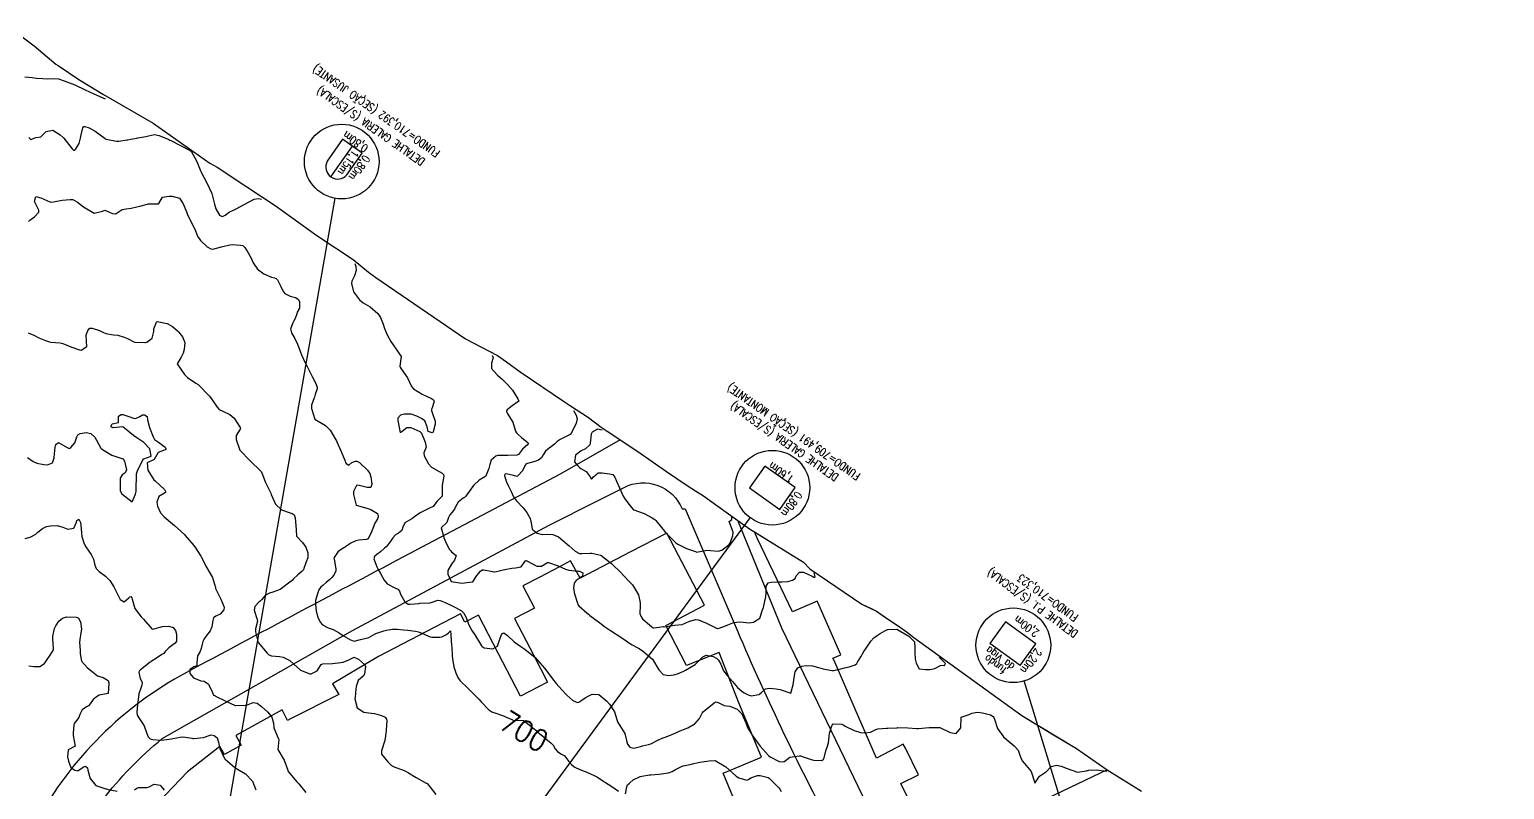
# Model space of a CAD drawing. Header units: metres. Extents: x 286371 to 293043, y 7462578 to 7466404.
# Drawn here: x 290455.2 to 290731.7, y 7463705.4 to 7463847.9 of the extents above; entities that cross this region are included whole.
import ezdxf
from ezdxf.enums import TextEntityAlignment as Align

# ---------------------------------------------------------------- set-up
doc = ezdxf.new("R2010")
doc.units = ezdxf.units.M
doc.header["$MEASUREMENT"] = 0
doc.linetypes.add('CONTINUO', pattern=[0])
doc.linetypes.add('TRACEJADO', pattern=[8.7, 8, -0.7])
for name, color, linetype in [('Area', 45, 'Continuous'), ('Cotas', 45, 'Continuous'), ('Curvas de Nivel 1m', 11, 'Continuous'), ('Curvas de Nivel 5m', 15, 'Continuous'), ('Edificações', 30, 'Continuous'), ('TEXTO', 45, 'Continuous'), ('Vias primárias', 230, 'Continuous')]:
    doc.layers.add(name, color=color, linetype=linetype)
doc.styles.add('ROMANS', font='romans', dxfattribs={"height": 0.2})
doc.styles.add('Style-STANDARD', font='STANDARD.shx')

msp = doc.modelspace()

# ---------------------------------------------------------------- linework, layer by layer
at = {"layer": 'Area'}
msp.add_polyline3d([(290451.99, 7463847.93, 722.84), (290456, 7463844.84, 707.87), (290460.11, 7463841.45, 717.79), (290460.52, 7463841.17, 714.14), (290464.38, 7463838.57, 719.58), (290469.02, 7463835.77, 717.07), (290478.33, 7463830.34, 718.68), (290488.99, 7463822.84, 716.74), (290490.34, 7463822.1, 718.09), (290495.88, 7463818.44, 712.08), (290501.18, 7463814.94, 708.52), (290509.01, 7463809.29, 708.69), (290515.85, 7463804.82, 710.63), (290518.72, 7463802.44, 720.11), (290520.11, 7463801.41, 720.66), (290536.92, 7463789.91, 714.29), (290542.88, 7463786.81, 707.01), (290544.55, 7463785.62, 706.83), (290547.14, 7463783.77, 698.48), (290555.43, 7463778.11, 703.92), (290556.36, 7463777.52, 705.54), (290559.96, 7463775.2, 703.98), (290562.31, 7463773.36, 700.03), (290563.44, 7463772.62, 696.04), (290569.19, 7463768.82, 709.19), (290574.58, 7463765.04, 705.8), (290578.47, 7463762.45, 695.59), (290580.02, 7463761.41, 708.63), (290581.53, 7463760.5, 711.38), (290585.78, 7463757.41, 710.12), (290590.14, 7463754.33, 700.32), (290600.24, 7463748.03, 697.31), (290601.46, 7463746.82, 697.23), (290611.17, 7463740.15, 701.72), (290611.69, 7463739.92, 701.57), (290613.94, 7463738.88, 701.2), (290616.4, 7463737.16, 698.29), (290618.2, 7463735.99, 701.73), (290619.74, 7463734.86, 702), (290620.96, 7463733.95, 702.36), (290641.19, 7463719.29, 698.68), (290647.11, 7463715.69, 701.69), (290651.47, 7463713.1, 701.12), (290657.18, 7463709.13, 699.91), (290663.61, 7463705.12, 703.99)], dxfattribs=at)
at = {"layer": 'Curvas de Nivel 1m', "flags": 128}
for points, elevation in [([(290454.26, 7463839.07), (290455.64, 7463838.91), (290456.48, 7463838.82), (290457.64, 7463838.71), (290458.56, 7463838.7), (290459.64, 7463838.75), (290460.58, 7463838.65), (290461.64, 7463838.33), (290463.62, 7463837.54), (290465.61, 7463836.63), (290467.2, 7463835.89), (290469.33, 7463834.95)], 698), ([(290455.01, 7463827.67), (290455.25, 7463827.45), (290455.47, 7463827.33), (290455.71, 7463827.42), (290456.33, 7463827.65), (290457.28, 7463827.83), (290457.48, 7463828.02), (290458.28, 7463828.83), (290459.5, 7463829.03), (290460.92, 7463828.15), (290461.48, 7463827.66), (290461.57, 7463827.57), (290462.05, 7463826.97), (290463.14, 7463825.55), (290463.43, 7463825.28), (290463.64, 7463825.33), (290463.84, 7463825.54), (290464.44, 7463826.55), (290464.73, 7463827.53), (290464.85, 7463828.16), (290465.14, 7463829.52), (290465.31, 7463829.72), (290465.51, 7463829.75), (290466.33, 7463829.5), (290467.49, 7463828.88), (290469.36, 7463827.46), (290469.46, 7463827.39), (290469.55, 7463827.36), (290471.46, 7463826.97), (290471.91, 7463826.96), (290473.46, 7463827.24), (290473.59, 7463827.27), (290474.17, 7463827.38), (290475.25, 7463827.58), (290475.47, 7463827.62), (290476.93, 7463827.88), (290477.47, 7463828.02), (290478.59, 7463828.21), (290479.47, 7463828.03), (290481.28, 7463827.28), (290481.46, 7463827.19), (290481.64, 7463827.09), (290485.3, 7463825.22), (290485.43, 7463825.1), (290486.54, 7463823.2), (290487.28, 7463821.28), (290487.31, 7463821.19), (290487.37, 7463821.06), (290488.38, 7463819.17), (290489.31, 7463817.15), (290489.82, 7463815.15), (290490.1, 7463814.32), (290490.78, 7463813.13), (290491.25, 7463812.89), (290491.47, 7463812.91), (290491.83, 7463813.12), (290492.63, 7463813.74), (290493.27, 7463814), (290494.02, 7463814.34), (290495.28, 7463815.06), (290497.3, 7463816.1), (290498.06, 7463816.25), (290498.64, 7463816.1)], 699), ([(290516.15, 7463804.04), (290516.34, 7463803.5), (290516.37, 7463802.74), (290516.07, 7463801.75), (290515.59, 7463800.75), (290515.49, 7463800.32), (290515.91, 7463798.74), (290517.01, 7463797.24), (290517.71, 7463796.71), (290518.99, 7463795.91), (290520.47, 7463794.67), (290520.96, 7463793.93), (290521.46, 7463792.66), (290521.72, 7463791.86), (290522.19, 7463790.65), (290522.89, 7463789.43), (290523.45, 7463788.63), (290524.84, 7463786.6), (290524.6, 7463784.82), (290524.62, 7463784.61), (290524.81, 7463784.29), (290525.99, 7463782.59), (290526.76, 7463781), (290527.14, 7463780.57), (290528.74, 7463779.54), (290530.5, 7463778.75), (290530.73, 7463778.64), (290530.88, 7463778.51), (290531, 7463778.23), (290530.7, 7463777.16), (290530.51, 7463776.7), (290530.49, 7463776.52), (290530.69, 7463775.94), (290531.21, 7463774.51), (290531.21, 7463773.95), (290530.86, 7463772.51), (290530.78, 7463772.36), (290530.63, 7463772.3), (290529.87, 7463772.53), (290529.72, 7463773.46), (290529.29, 7463774.54), (290528.67, 7463775.02), (290527.79, 7463775.45), (290526.68, 7463775.79), (290525.44, 7463775.83), (290524.68, 7463775.59), (290524.23, 7463775.05), (290524.21, 7463774.61), (290524.55, 7463772.69), (290524.57, 7463772.61), (290524.63, 7463772.44), (290524.83, 7463772.4), (290524.99, 7463772.6), (290525.91, 7463773.32), (290526.64, 7463773.29), (290528.33, 7463772.55), (290528.63, 7463772.23), (290529.36, 7463770.53), (290529.5, 7463769.62), (290529.05, 7463768.54), (290529.12, 7463767.98), (290529.93, 7463766.52), (290530.53, 7463765.85), (290531.98, 7463765.03), (290532.52, 7463764.75), (290532.76, 7463764.48), (290532.81, 7463764.18), (290532.54, 7463762.48), (290532.54, 7463762.42), (290532.51, 7463760.48), (290532.49, 7463760.44), (290532.44, 7463760.37), (290531.53, 7463759.4), (290530.8, 7463758.51), (290530.57, 7463758.35), (290530.41, 7463758.29), (290530.02, 7463758.13), (290528.4, 7463757.28), (290527.32, 7463756.57), (290526.8, 7463756.15), (290526.37, 7463755.93), (290525.54, 7463755.42), (290525.15, 7463754.6), (290524.94, 7463754.01), (290524.34, 7463753.48), (290523.79, 7463753.16), (290523.29, 7463752.63), (290522.89, 7463752.06), (290522.3, 7463751.31), (290522, 7463750.95), (290521.72, 7463750.65), (290520.97, 7463749.98), (290520.28, 7463749.48), (290519.85, 7463749.1), (290519.69, 7463748.68), (290520.24, 7463747.16), (290520.53, 7463746.67), (290520.97, 7463745.91), (290521.65, 7463744.65), (290522.19, 7463743.98), (290523.52, 7463743.29), (290524.18, 7463742.97), (290524.49, 7463742.61), (290524.73, 7463742.05), (290525.49, 7463740.59), (290526.14, 7463740.21), (290526.53, 7463740.19), (290528.14, 7463740.33), (290528.35, 7463740.35), (290530.14, 7463740.44), (290530.22, 7463740.45), (290530.48, 7463740.52), (290531.73, 7463740.92), (290532.15, 7463740.88), (290533.1, 7463740.48), (290534.14, 7463740), (290535.01, 7463739.58), (290536.12, 7463738.93), (290536.63, 7463738.43), (290537.05, 7463737.47), (290537.45, 7463736.41), (290538.07, 7463735.23), (290538.64, 7463734.4), (290539.69, 7463732.71), (290539.89, 7463732.38), (290540.01, 7463732.23), (290540.4, 7463731.98), (290542.01, 7463731.78), (290542.89, 7463732.33), (290543.32, 7463733.6), (290543.55, 7463734.31), (290543.72, 7463734.64), (290544.05, 7463734.79), (290544.75, 7463734.29), (290546.03, 7463733.11), (290547.25, 7463732.26), (290548.01, 7463731.75), (290549.98, 7463730.21), (290551.68, 7463728.19), (290551.95, 7463727.84), (290553.2, 7463726.17), (290553.91, 7463725.32), (290554.97, 7463724.14), (290555.88, 7463723.1), (290557.01, 7463722.11), (290557.86, 7463721.74), (290558.16, 7463721.79), (290558.53, 7463722.08), (290559.31, 7463722.64), (290559.88, 7463722.95), (290560.63, 7463723.3), (290561.88, 7463723.26), (290563.38, 7463722.01), (290563.86, 7463721.44), (290564.8, 7463719.99), (290565.24, 7463718.56), (290565.43, 7463717.98), (290565.8, 7463717.42), (290566.74, 7463715.96), (290567.09, 7463714.62), (290567.25, 7463713.95), (290567.73, 7463713.35), (290568.47, 7463713.18), (290569.73, 7463713.5), (290570.05, 7463713.59), (290571.22, 7463713.89), (290571.61, 7463714.01), (290571.74, 7463714.06), (290572.93, 7463714.68), (290573.75, 7463715.03), (290574.35, 7463715.25), (290575.76, 7463715.82), (290577.16, 7463716.42), (290577.78, 7463716.67), (290578.56, 7463717.01), (290579.79, 7463717.68), (290579.85, 7463717.71), (290579.91, 7463717.76), (290580.79, 7463718.77), (290581.25, 7463719.74), (290581.52, 7463720.05), (290581.83, 7463720.28), (290583.51, 7463721.7), (290583.86, 7463721.84), (290584.38, 7463721.69), (290585.36, 7463721.18), (290585.85, 7463721.13), (290586.42, 7463721.08), (290587.84, 7463720.52), (290588.68, 7463719.62), (290589.45, 7463717.96), (290589.56, 7463717.61), (290589.79, 7463717.06), (290590.65, 7463715.59), (290591.74, 7463714.03), (290592.13, 7463713.57), (290593.71, 7463711.78), (290593.99, 7463711.54), (290595.69, 7463710.68), (290596.59, 7463710.6), (290597.7, 7463711.48), (290599.43, 7463711.74), (290599.71, 7463711.74), (290600.56, 7463711.44), (290601.7, 7463711.06), (290602.17, 7463710.94), (290603.7, 7463710.89), (290603.98, 7463711.11), (290604.12, 7463711.39), (290604.46, 7463712.65), (290604.72, 7463713.38), (290604.95, 7463714.18), (290605.07, 7463715.37), (290605.16, 7463715.99), (290605.56, 7463717.37), (290605.64, 7463717.52), (290605.8, 7463717.72), (290607.46, 7463717.68), (290607.8, 7463717.52), (290608.1, 7463717.33), (290609.78, 7463716.48), (290610.93, 7463716.13), (290611.78, 7463716.03), (290612.85, 7463716.18), (290613.79, 7463716.66), (290614.21, 7463716.82), (290615.79, 7463716.94), (290616.06, 7463716.94), (290617.79, 7463717.02), (290617.95, 7463717.03), (290619.79, 7463717), (290621.53, 7463716.86), (290621.79, 7463716.87), (290623.79, 7463717.08), (290625.79, 7463717.05), (290627.77, 7463716.09), (290628.87, 7463715.9), (290629.78, 7463716.99), (290629.81, 7463718.99), (290631.29, 7463719.51), (290631.83, 7463719.72), (290632.88, 7463719.9), (290633.83, 7463719.83), (290635.32, 7463719.41), (290635.82, 7463719.1), (290635.97, 7463718.9), (290636.08, 7463718.63), (290636.64, 7463716.89), (290637.76, 7463715.32), (290638.23, 7463714.87), (290639.74, 7463713.64), (290640.52, 7463712.83), (290640.87, 7463711.67), (290641.27, 7463710.82), (290641.69, 7463710.33), (290642.92, 7463708.8), (290643.55, 7463706.87), (290643.56, 7463706.79), (290643.63, 7463706.68), (290643.72, 7463706.7), (290643.77, 7463706.78), (290644.48, 7463707.94), (290645.66, 7463708.68), (290645.7, 7463708.71), (290645.74, 7463708.75), (290646.68, 7463709.74), (290647.68, 7463710.01), (290648.57, 7463709.83), (290649.67, 7463709.4), (290651.66, 7463708.66), (290653.34, 7463708.96), (290653.67, 7463709.03), (290655.15, 7463709.13), (290657.04, 7463708.9), (290657.11, 7463708.95)], 699), ([(290454.91, 7463791.03), (290455.94, 7463790.63), (290456.9, 7463790.11), (290458.15, 7463789.63), (290458.89, 7463789.39), (290459.17, 7463789.33), (290460.88, 7463789.21), (290461.39, 7463789.07), (290462.87, 7463788.45), (290464.52, 7463787.87), (290464.86, 7463787.82), (290465.88, 7463788.5), (290465.82, 7463789.51), (290465.79, 7463790.62), (290466.07, 7463791.51), (290466.49, 7463791.93), (290466.92, 7463791.94), (290468.29, 7463791.47), (290468.91, 7463791.17), (290469.45, 7463790.91), (290470.9, 7463790.67), (290471.73, 7463790.6), (290472.9, 7463790.25), (290473.5, 7463790), (290474.71, 7463789.38), (290474.88, 7463789.31), (290476.78, 7463789.23), (290476.88, 7463789.25), (290477.16, 7463789.33), (290478.17, 7463790.04), (290478.44, 7463791.31), (290478.46, 7463791.78), (290478.94, 7463793.05), (290479.09, 7463793.15), (290480.94, 7463792.83), (290481.93, 7463792.26), (290482.92, 7463791.44), (290483.11, 7463791.24), (290483.81, 7463790.33), (290484.26, 7463789.22), (290484.15, 7463787.94), (290483.96, 7463787.23), (290483.6, 7463786.47), (290482.82, 7463785.24), (290484.21, 7463783.22), (290484.79, 7463782.65), (290486.36, 7463781.6), (290486.77, 7463781.35), (290486.98, 7463781.18), (290488.74, 7463779.35), (290488.89, 7463779.15), (290489.38, 7463778.49), (290490.35, 7463777.13), (290490.7, 7463776.71), (290491.42, 7463776.39), (290492.68, 7463775.76), (290493.54, 7463775.08), (290494.64, 7463773.31), (290494.69, 7463773.06), (290494.67, 7463773.02), (290494.63, 7463772.98), (290493.88, 7463771.81), (290493.92, 7463771.07), (290494.57, 7463769.06), (290496.54, 7463767.03), (290498.52, 7463765.12), (290498.61, 7463765), (290498.68, 7463764.83), (290499.41, 7463762.99), (290500.31, 7463761.12), (290500.37, 7463760.98), (290500.45, 7463760.75), (290501.28, 7463758.96), (290502.41, 7463757.85), (290504.01, 7463757.31), (290504.4, 7463757.2), (290504.79, 7463756.91), (290504.93, 7463756.36), (290505.11, 7463754.9), (290505.12, 7463754.14), (290505.19, 7463752.9), (290506.32, 7463751.76), (290506.98, 7463750.87), (290507.34, 7463749.81), (290507.31, 7463748.87), (290507.03, 7463748.11), (290506.61, 7463746.88), (290506.5, 7463746.62), (290506.23, 7463746.33), (290505.43, 7463745.68), (290504.66, 7463744.91), (290504.43, 7463744.69), (290504.2, 7463744.51), (290502.17, 7463742.95), (290500.74, 7463742.4), (290500.16, 7463742.22), (290499.34, 7463741.81), (290498.63, 7463741.01), (290498.38, 7463740.77), (290498.14, 7463740.57), (290497.41, 7463739.74), (290497.27, 7463739.03), (290497.82, 7463737.28), (290497.88, 7463737.02), (290497.51, 7463735.57), (290497.49, 7463735.02), (290498.02, 7463733.01), (290499.69, 7463730.99), (290499.99, 7463730.68), (290500.49, 7463730.48), (290501.99, 7463730.36), (290502.7, 7463730.23), (290503.97, 7463729.6), (290504.71, 7463728.91), (290505.95, 7463727.81), (290507.7, 7463727.11), (290507.94, 7463727.11), (290509.11, 7463727.69), (290509.82, 7463728.84), (290509.97, 7463728.96), (290510.12, 7463728.99), (290511.97, 7463729.05), (290513.51, 7463729.24), (290513.97, 7463729.33), (290515, 7463729.73), (290515.99, 7463730.25), (290516.82, 7463729.88), (290517.97, 7463728.84), (290518.08, 7463728.7), (290518.16, 7463728.51), (290517.94, 7463727.11), (290517.82, 7463726.82), (290517.7, 7463726.71), (290516.78, 7463725.86), (290516.41, 7463724.73), (290516.35, 7463724.27), (290516.19, 7463722.73), (290516.16, 7463722.43), (290516.61, 7463720.72), (290517.82, 7463719.95), (290518.73, 7463719.78), (290519.82, 7463719.65), (290521.15, 7463719.32), (290521.81, 7463718.99), (290522.06, 7463718.64), (290522.15, 7463718.29), (290522.03, 7463716.64), (290522, 7463716.41), (290521.74, 7463714.64), (290521.12, 7463712.66), (290521.13, 7463712.08), (290521.69, 7463711.35), (290522.33, 7463710.63), (290523, 7463709.96), (290523.67, 7463709.62), (290525.1, 7463709.15), (290525.66, 7463708.9), (290526.2, 7463708.58), (290527.64, 7463707.7), (290529.5, 7463706.65), (290529.63, 7463706.6), (290529.77, 7463706.52), (290530.24, 7463705.89), (290531.33, 7463704.5)], 701), ([(290541.92, 7463786.81), (290542.09, 7463786.35), (290541.79, 7463785.39), (290541.78, 7463784.35), (290542.8, 7463783.18), (290543.83, 7463782.32), (290544.77, 7463781.39), (290545.73, 7463780.29), (290546.73, 7463778.69), (290546.86, 7463778.27), (290546.82, 7463778.17), (290546.72, 7463778.1), (290545.61, 7463777.39), (290544.7, 7463776.64), (290544.57, 7463776.43), (290544.57, 7463776.31), (290544.69, 7463775.98), (290545.79, 7463774.29), (290546.28, 7463772.63), (290546.47, 7463772.28), (290546.62, 7463772.09), (290547.48, 7463771.39), (290548.6, 7463770.5), (290548.68, 7463770.24), (290548.66, 7463770.18), (290548.59, 7463770.11), (290547.6, 7463769.24), (290546.84, 7463768.27), (290546.67, 7463768.17), (290546.56, 7463768.14), (290544.8, 7463768.06), (290544.56, 7463768.06), (290542.86, 7463768.03), (290542.56, 7463767.95), (290541.71, 7463767.18), (290541.45, 7463766.35), (290541.28, 7463765.6), (290540.78, 7463764.36), (290540.68, 7463764.19), (290540.5, 7463764.06), (290539.43, 7463763.44), (290538.48, 7463762.47), (290538.44, 7463762.42), (290538.42, 7463762.4), (290537.56, 7463761.31), (290536.93, 7463760.42), (290536.69, 7463760.17), (290536.44, 7463760.03), (290535.54, 7463759.33), (290535.03, 7463758.45), (290534.85, 7463758.01), (290534.4, 7463757.45), (290533.93, 7463756.93), (290533.7, 7463756.46), (290533.37, 7463755.47), (290532.35, 7463754.48), (290532.91, 7463752.48), (290533.34, 7463751.5), (290533.91, 7463750.46), (290534.06, 7463750.23), (290534.29, 7463750.01), (290535.15, 7463749.31), (290534.81, 7463748.45), (290534.25, 7463747.7), (290533.61, 7463746.47), (290533.58, 7463745.83), (290534.2, 7463744.46), (290536.2, 7463744.11), (290538.14, 7463744.34), (290538.2, 7463744.35), (290538.23, 7463744.37), (290538.26, 7463744.39), (290539.02, 7463745.58), (290539.7, 7463746.37), (290540.01, 7463746.6), (290540.24, 7463746.6), (290541.71, 7463746.34), (290542.23, 7463746.25), (290542.32, 7463746.25), (290542.7, 7463746.33), (290543.94, 7463746.61), (290544.24, 7463746.67), (290545.59, 7463746.94), (290546.24, 7463746.98), (290547.31, 7463747.2), (290548.06, 7463748.25), (290548.16, 7463748.35), (290548.27, 7463748.35), (290548.53, 7463748.24), (290550.25, 7463747.29), (290551.14, 7463747.31), (290552.26, 7463747.97), (290552.46, 7463747.98), (290554.25, 7463747.34), (290555.64, 7463746.74), (290556.24, 7463746.56), (290557.95, 7463746.39), (290558.24, 7463746.34), (290558.92, 7463746.08), (290558.85, 7463745.46), (290558.21, 7463744.97), (290557.67, 7463744.64), (290557.29, 7463744.11), (290557.11, 7463743.19), (290557.33, 7463742.11), (290557.86, 7463740.38), (290557.97, 7463740.1), (290558.13, 7463739.87), (290559.68, 7463738.5), (290560.11, 7463738.16), (290560.23, 7463738.06), (290562.08, 7463736.68), (290562.93, 7463736.02), (290564.06, 7463735.22), (290566.04, 7463733.97), (290568.02, 7463732.64), (290569.32, 7463731.92), (290570.01, 7463731.5), (290571.98, 7463729.88), (290573.14, 7463727.87), (290573.94, 7463726.97), (290574.95, 7463726.82), (290575.94, 7463726.96), (290576.62, 7463727.14), (290577.95, 7463727.7), (290578.02, 7463727.73), (290578.16, 7463727.79), (290579.97, 7463728.84), (290580.85, 7463729.74), (290581.4, 7463730.33), (290582, 7463730.63), (290583.31, 7463730.39), (290583.99, 7463730), (290584.32, 7463729.69), (290584.75, 7463728.91), (290585.26, 7463727.67), (290585.94, 7463726.78), (290586.93, 7463725.65), (290587.9, 7463724.54), (290589, 7463723.62), (290589.88, 7463723.15), (290590.46, 7463723.01), (290591.88, 7463723.26), (290592.09, 7463723.36), (290592.33, 7463723.57), (290593.14, 7463724.31), (290593.9, 7463724.42), (290595.12, 7463724.3), (290595.89, 7463724.18), (290597.88, 7463723.48), (290598.31, 7463725.08), (290598.4, 7463725.48), (290598.59, 7463726.82), (290598.7, 7463727.47), (290599.19, 7463728.23), (290599.96, 7463728.55), (290600.74, 7463728.66), (290601.96, 7463728.6), (290603.05, 7463728.32), (290603.95, 7463728.06), (290605.58, 7463727.74), (290605.95, 7463727.73), (290607.24, 7463728.06), (290607.96, 7463728.24), (290608.84, 7463728.44), (290609.97, 7463728.78), (290610.23, 7463729.04), (290610.39, 7463729.3), (290610.99, 7463730.29), (290611.6, 7463731.28), (290612.01, 7463731.94), (290612.91, 7463733.25), (290613.45, 7463733.84), (290614.05, 7463734.28), (290614.63, 7463734.65), (290615.52, 7463735.21), (290615.89, 7463735.38), (290616.07, 7463735.43), (290617.75, 7463735.5), (290619.98, 7463734.18), (290621.08, 7463733.13), (290621.11, 7463732.04), (290621.13, 7463731.13), (290621.22, 7463729.89), (290621.36, 7463729.12), (290621.96, 7463728.06), (290623.13, 7463727.93), (290623.96, 7463727.95), (290624.89, 7463728.14), (290625.97, 7463728.69), (290626.28, 7463728.74), (290626.72, 7463728.67), (290626.91, 7463729.08), (290625.72, 7463730.25)], 698), ([(290454.78, 7463767.67), (290455.83, 7463766.95), (290456.54, 7463766.61), (290457.82, 7463766.34), (290458.53, 7463766.28), (290459.49, 7463766.65), (290459.75, 7463767.6), (290459.82, 7463768.34), (290459.95, 7463769.59), (290460.07, 7463770.11), (290460.6, 7463770.47), (290462.24, 7463769.56), (290462.58, 7463769.35), (290462.72, 7463769.41), (290462.88, 7463769.55), (290463.68, 7463770.46), (290464.03, 7463771.53), (290464.23, 7463771.92), (290464.62, 7463772.18), (290465.76, 7463772.38), (290466.62, 7463772.16), (290467.42, 7463771.48), (290468.39, 7463769.66), (290468.49, 7463769.47), (290468.58, 7463769.38), (290468.85, 7463769.19), (290470.56, 7463768.14), (290472.45, 7463767.51), (290472.56, 7463767.49), (290472.69, 7463767.4), (290472.95, 7463766.99), (290473.36, 7463765.39), (290473.1, 7463764.81), (290472.51, 7463764.43), (290472.13, 7463763.78), (290472.13, 7463763.41), (290472.16, 7463761.71), (290472.18, 7463761.41), (290472.45, 7463760.88), (290474.42, 7463759.37), (290475.02, 7463760.79), (290475.15, 7463761.36), (290475.15, 7463762.69), (290475.18, 7463763.36), (290475.23, 7463764.64), (290475.47, 7463765.36), (290475.86, 7463766.03), (290476.43, 7463767.35), (290476.49, 7463767.41), (290476.56, 7463767.44), (290477.97, 7463767.91), (290477.7, 7463769.33), (290476.6, 7463770.49), (290475.3, 7463771.36), (290474.62, 7463771.83), (290472.64, 7463773.4), (290470.83, 7463773.24), (290470.64, 7463773.29), (290470.49, 7463773.44), (290470.47, 7463773.62), (290470.65, 7463774.02), (290471.86, 7463774.22), (290471.85, 7463775.42), (290472.33, 7463775.76), (290472.68, 7463775.76), (290473.76, 7463775.39), (290474.67, 7463775.05), (290475.04, 7463774.99), (290475.82, 7463775.36), (290476.35, 7463775.68), (290476.68, 7463775.69), (290477.2, 7463775.34), (290477.27, 7463774.73), (290477.62, 7463773.33), (290478.36, 7463771.58), (290478.46, 7463771.32), (290478.61, 7463771.07), (290479.33, 7463770.58), (290480.59, 7463769.62), (290480.72, 7463769.28), (290480.68, 7463769.19), (290480.58, 7463769.14), (290479.29, 7463768.59), (290478.55, 7463767.31), (290477.2, 7463766.67), (290477.33, 7463765.33), (290478.49, 7463763.51), (290478.68, 7463763.31), (290480.46, 7463761.69), (290480.66, 7463761.28), (290480.64, 7463761.09), (290480.45, 7463760.97), (290479.38, 7463760.36), (290479.05, 7463759.3), (290479.15, 7463758.57), (290479.68, 7463757.3), (290480.38, 7463756.54), (290481.99, 7463755.26), (290482.36, 7463754.94), (290484.2, 7463753.23), (290484.33, 7463753.08), (290485.93, 7463751.2), (290486.3, 7463750.73), (290487.28, 7463749.18), (290488.25, 7463747.27), (290488.3, 7463747.16), (290488.41, 7463746.99), (290489.47, 7463745.15), (290490, 7463743.32), (290490.04, 7463743.14), (290490.18, 7463742.77), (290491.04, 7463741.12), (290491.62, 7463739.61), (290491.59, 7463739.11), (290490.9, 7463738.33), (290490.1, 7463737.94), (290489.63, 7463737.61), (290489.5, 7463737.14), (290489.31, 7463735.91), (290489, 7463735.15), (290488.6, 7463734.6), (290488.03, 7463733.86), (290487.75, 7463733.45), (290487.63, 7463733.17), (290487.34, 7463731.84), (290487.06, 7463731.18), (290486.67, 7463730.5), (290486.5, 7463729.19), (290486.53, 7463728.61), (290485.95, 7463728.44), (290485.21, 7463727.94), (290485.24, 7463727.2), (290485.92, 7463726.38), (290487.27, 7463725.82), (290487.91, 7463725.75), (290488.69, 7463725.15), (290489.43, 7463723.59), (290489.67, 7463723.14), (290489.87, 7463723.04), (290490.04, 7463722.96), (290491.86, 7463722.05), (290493.72, 7463721.2), (290493.85, 7463721.17), (290495.68, 7463721.22), (290495.85, 7463721.27), (290497.11, 7463721.77), (290497.85, 7463721.62), (290498.66, 7463721), (290499.83, 7463719.92), (290500.56, 7463718.97), (290500.87, 7463717.89), (290500.97, 7463716.97), (290501.76, 7463715.08), (290501.83, 7463714.95), (290501.87, 7463714.83), (290501.72, 7463712.95), (290502.87, 7463710.94), (290503.56, 7463709.03), (290503.59, 7463708.93), (290503.65, 7463708.79), (290505.26, 7463706.9), (290505.62, 7463706.51), (290506.98, 7463704.87)], 702), ([(290557.12, 7463776.49), (290557.63, 7463775.63), (290557.8, 7463774.96), (290557.63, 7463774.1), (290557.32, 7463773.43), (290556.67, 7463772.11), (290556.65, 7463772.09), (290556.62, 7463772.07), (290556.53, 7463772.02), (290554.61, 7463771.04), (290554.09, 7463770.68), (290553.56, 7463770.17), (290553.03, 7463769.73), (290552.58, 7463769.43), (290551.9, 7463768.86), (290551.46, 7463768.2), (290551.12, 7463767.64), (290550.55, 7463767.2), (290549.87, 7463766.9), (290548.54, 7463766.58), (290548.29, 7463766.49), (290548.1, 7463766.25), (290547.58, 7463765.2), (290546.7, 7463764.27), (290546.61, 7463764.17), (290546.5, 7463764.09), (290545.88, 7463764.28), (290544.51, 7463764.6), (290544.28, 7463764.53), (290544.22, 7463764.31), (290544.49, 7463763.27), (290544.97, 7463762.3), (290545.43, 7463761.32), (290545.9, 7463760.28), (290546.43, 7463759.58), (290547.68, 7463758.26), (290548.4, 7463757.36), (290549.01, 7463756.24), (290549.2, 7463755.41), (290549.41, 7463754.23), (290550.34, 7463753.51), (290551.28, 7463753.26), (290552.34, 7463753.28), (290553.27, 7463753.24), (290554.33, 7463752.81), (290555.12, 7463752.14), (290556.31, 7463751.1), (290557.47, 7463750.11), (290558.29, 7463749.65), (290558.71, 7463749.67), (290560.29, 7463749.77), (290560.6, 7463749.75), (290562.28, 7463749.38), (290564.03, 7463748.01), (290564.25, 7463747.78), (290566.12, 7463745.98), (290566.22, 7463745.88), (290568.07, 7463743.95), (290568.19, 7463743.81), (290569.33, 7463741.93), (290569.63, 7463740.44), (290569.61, 7463739.92), (290569.59, 7463738.44), (290569.75, 7463737.92), (290570.1, 7463737.45), (290571.89, 7463735.89), (290572.07, 7463735.77), (290572.23, 7463735.73), (290573.18, 7463735.87), (290573.93, 7463736), (290574.08, 7463735.94), (290574.16, 7463735.94), (290576.08, 7463736.25), (290577.49, 7463736.39), (290578.09, 7463736.59), (290578.86, 7463737), (290580.1, 7463737.32), (290580.6, 7463737.24), (290582.09, 7463736.59), (290583.93, 7463735.7), (290584.07, 7463735.63), (290584.16, 7463735.61), (290584.47, 7463735.69), (290585.64, 7463736.12), (290586.08, 7463736.31), (290587.04, 7463736.7), (290588.09, 7463736.85), (290588.93, 7463736.79), (290590.09, 7463736.68), (290590.86, 7463736.82), (290592.1, 7463737.57), (290592.6, 7463739.09), (290592.73, 7463739.57), (290592.99, 7463740.73), (290593.18, 7463741.56), (290593.27, 7463742.46), (290593.28, 7463743.56), (290593.61, 7463744.15), (290594.21, 7463744.3), (290595.37, 7463744.36), (290596.21, 7463744.37), (290597.3, 7463744.4), (290598.21, 7463744.65), (290598.69, 7463745.01), (290598.91, 7463745.47), (290599.51, 7463746.19), (290600.24, 7463746.21), (290601.88, 7463745.43), (290602.22, 7463745.24), (290602.39, 7463745.26), (290602.42, 7463745.32), (290602.29, 7463746.04)], 697), ([(290562.5, 7463772.78), (290561.65, 7463773.02), (290560.63, 7463772.41), (290560.51, 7463772.17), (290560.48, 7463772.06), (290560.28, 7463770.37), (290560.18, 7463770.06), (290559.36, 7463769.29), (290558.58, 7463768.95), (290557.54, 7463768.1), (290557.31, 7463766.88), (290557.94, 7463766.1), (290558.27, 7463765.83), (290558.53, 7463765.64), (290559.49, 7463765.04), (290560.25, 7463764.06), (290560.32, 7463763.88), (290560.5, 7463763.6), (290560.91, 7463764.05), (290561.74, 7463764.81), (290562.52, 7463764.83), (290563.87, 7463764.64), (290564.51, 7463764.5), (290564.89, 7463763.99), (290565.22, 7463763.26), (290565.79, 7463761.97), (290566.45, 7463760.46), (290566.74, 7463759.96), (290567.75, 7463758.62), (290568.33, 7463757.94), (290568.41, 7463757.89), (290568.47, 7463757.87), (290570.4, 7463757.21), (290571.91, 7463756.36), (290572.39, 7463756.05), (290572.59, 7463755.87), (290573.65, 7463754.56), (290574.21, 7463753.85), (290574.34, 7463753.69), (290576.17, 7463751.82), (290576.31, 7463751.69), (290576.67, 7463751.45), (290578.3, 7463750.62), (290580, 7463750.05), (290580.29, 7463749.96), (290580.51, 7463749.97), (290582.29, 7463750.3), (290582.84, 7463750.26), (290584.29, 7463750.12), (290584.94, 7463750.33), (290586.31, 7463751.34), (290586.5, 7463751.66), (290586.99, 7463753), (290587.09, 7463753.65), (290586.37, 7463755.5), (290586.31, 7463755.67), (290586.33, 7463755.71), (290586.83, 7463756.03), (290586.85, 7463756.31), (290586.82, 7463756.7)], 696), ([(290454.32, 7463752.48), (290455.25, 7463752.74), (290456.34, 7463753.33), (290456.52, 7463753.47), (290456.71, 7463753.65), (290457.59, 7463754.39), (290458.36, 7463754.74), (290459.08, 7463754.89), (290460.36, 7463754.93), (290461.4, 7463754.62), (290462.34, 7463754.27), (290463.46, 7463754.42), (290463.98, 7463755.53), (290464.05, 7463755.85), (290464.37, 7463756.11), (290464.71, 7463755.52), (290464.8, 7463755.07), (290464.88, 7463753.52), (290464.96, 7463752.88), (290465.39, 7463751.51), (290465.7, 7463750.91), (290466.28, 7463750.12), (290466.73, 7463749.49), (290467.13, 7463748.61), (290467.39, 7463747.48), (290467.63, 7463746.87), (290468.23, 7463746.3), (290469.39, 7463745.45), (290470.2, 7463744.62), (290470.98, 7463743.42), (290471.75, 7463741.82), (290471.97, 7463741.41), (290472.03, 7463741.29), (290472.15, 7463741.08), (290472.91, 7463740.63), (290473.78, 7463741.38), (290473.97, 7463741.56), (290474.16, 7463741.6), (290474.36, 7463741.37), (290474.4, 7463741.12), (290474.9, 7463739.36), (290476.1, 7463737.79), (290476.51, 7463737.34), (290478.07, 7463735.53), (290478.26, 7463735.5), (290480.07, 7463736.01), (290481.28, 7463736.06), (290482.07, 7463735.79), (290482.54, 7463735.25), (290482.72, 7463734.57), (290482.68, 7463733.24), (290482.43, 7463732.84), (290482.01, 7463732.53), (290481.28, 7463731.99), (290480.61, 7463731.28), (290480.31, 7463730.96), (290479.99, 7463730.72), (290479.12, 7463730.16), (290477.97, 7463729.44), (290477.89, 7463729.39), (290477.78, 7463729.32), (290475.94, 7463727.88), (290475.7, 7463727.6), (290475.65, 7463727.36), (290475.92, 7463726.27), (290476.22, 7463725.65), (290476.3, 7463725.35), (290476.23, 7463725.02), (290475.88, 7463724.05), (290475.7, 7463723.53), (290475.66, 7463723.36), (290475.43, 7463721.78), (290475.39, 7463721.36), (290475.26, 7463719.92), (290475.36, 7463719.36), (290475.8, 7463718.68), (290476.62, 7463717.34), (290477.16, 7463715.94), (290477.37, 7463715.33), (290477.75, 7463714.92), (290478.28, 7463714.78), (290479.74, 7463714.68), (290480.31, 7463714.72), (290481.75, 7463714.95), (290482.02, 7463714.99), (290483.38, 7463715.24), (290483.76, 7463715.3), (290483.82, 7463715.3), (290484.41, 7463715.22), (290485.58, 7463715.03), (290485.75, 7463714.99), (290485.97, 7463714.97), (290487.75, 7463715.16), (290489.2, 7463715.7), (290489.76, 7463715.56), (290490.34, 7463715.13), (290490.57, 7463714.29), (290490.85, 7463713.12), (290491.7, 7463711.26), (290491.81, 7463711.1), (290493.67, 7463709.54), (290494.44, 7463709.06), (290495.65, 7463708.35), (290496.95, 7463707.02), (290497.6, 7463705.37)], 703), ([(290455.03, 7463728.59), (290455.96, 7463728.48), (290457.07, 7463728.52), (290457.97, 7463729.03), (290458.19, 7463729.4), (290458.32, 7463729.62), (290459.01, 7463730.59), (290459.62, 7463731.6), (290459.68, 7463731.93), (290459.54, 7463733.6), (290459.54, 7463734.1), (290459.85, 7463735.6), (290459.9, 7463735.76), (290460.07, 7463736.12), (290460.67, 7463737), (290461.32, 7463737.58), (290461.89, 7463737.77), (290462.1, 7463737.79), (290463.89, 7463737.75), (290464.1, 7463737.7), (290464.33, 7463737.53), (290464.73, 7463736.88), (290464.88, 7463735.52), (290464.78, 7463734.8), (290464.58, 7463733.53), (290464.55, 7463733), (290464.62, 7463731.53), (290464.63, 7463730.89), (290464.9, 7463729.52), (290465.96, 7463728.32), (290466.98, 7463727.49), (290467.93, 7463726.77), (290468.95, 7463726.43), (290469.91, 7463725.84), (290470.02, 7463725.44), (290470.02, 7463725.32), (290469.87, 7463723.44), (290468.24, 7463723.1), (290467.87, 7463722.95), (290467.06, 7463722.29), (290466.52, 7463721.49), (290466.2, 7463721.14), (290465.84, 7463720.95), (290465.01, 7463720.34), (290464.61, 7463719.52), (290464.38, 7463718.95), (290463.79, 7463718.13), (290463.53, 7463717.8), (290463.44, 7463717.54), (290463.32, 7463715.98), (290463.32, 7463715.54), (290463.72, 7463713.53), (290462.42, 7463712.85), (290462.29, 7463711.56), (290462.49, 7463710.74), (290462.9, 7463709.55), (290463.66, 7463709.03), (290464.22, 7463708.96), (290465.05, 7463709.51), (290465.42, 7463709.75), (290465.67, 7463709.8), (290466.01, 7463709.5), (290466.1, 7463709.06), (290466.53, 7463707.49), (290467.61, 7463706.18), (290469.49, 7463705.56), (290469.61, 7463705.53), (290469.91, 7463705.44), (290471.6, 7463705.12)], 704), ([(290474.85, 7463705.37), (290475.27, 7463705.7), (290475.61, 7463705.78), (290477.16, 7463705.78), (290477.61, 7463705.92), (290478.51, 7463706.42), (290479.62, 7463706.23), (290480.37, 7463705.28)], 704)]:
    msp.add_lwpolyline(points, dxfattribs=dict(at, elevation=elevation))
at = {"layer": 'Curvas de Nivel 5m', "elevation": 700, "flags": 128}
for points in [[(290454.96, 7463811.95), (290455.23, 7463812.19), (290456.07, 7463812.83), (290456.87, 7463813.65), (290456.87, 7463814.04), (290456.08, 7463815.66), (290456.33, 7463816.63), (290457.3, 7463816.38), (290458.95, 7463815.62), (290459.28, 7463815.54), (290459.67, 7463815.61), (290461.29, 7463815.93), (290462.79, 7463816.05), (290463.29, 7463816.03), (290464.18, 7463815.53), (290465.27, 7463814.7), (290467.25, 7463813.48), (290468.84, 7463813.88), (290469.26, 7463814.03), (290470.69, 7463813.43), (290471.25, 7463813.36), (290471.31, 7463813.37), (290471.41, 7463813.42), (290472.51, 7463814.17), (290473.27, 7463814.28), (290474.21, 7463814.44), (290475.27, 7463814.67), (290475.85, 7463814.78), (290477.28, 7463815.2), (290477.39, 7463815.22), (290479.28, 7463815.22), (290479.35, 7463815.24), (290479.38, 7463815.3), (290480.11, 7463816.48), (290481.31, 7463816.68), (290481.92, 7463816.65), (290483.3, 7463816.29), (290483.97, 7463815.23), (290484.46, 7463814.03), (290484.8, 7463813.22), (290485.24, 7463812.33), (290485.79, 7463811.21), (290486.25, 7463810.15), (290486.66, 7463809.19), (290487.18, 7463808.34), (290488.45, 7463807.17), (290489.16, 7463806.8), (290489.54, 7463806.76), (290490.91, 7463807.13), (290491.11, 7463807.17), (290491.16, 7463807.18), (290492.71, 7463807.56), (290493.16, 7463807.6), (290494.72, 7463807.51), (290495.16, 7463807.44), (290495.55, 7463807.06), (290496.13, 7463806.06), (290496.68, 7463805.04), (290497.11, 7463804.2), (290497.91, 7463803.02), (290499.08, 7463802.1), (290500.54, 7463801.51), (290501.07, 7463801.39), (290501.37, 7463801.27), (290501.67, 7463800.97), (290502.28, 7463799.72), (290502.64, 7463798.95), (290503.03, 7463798.46), (290504.05, 7463797.95), (290505.02, 7463797.66), (290505.49, 7463797.38), (290505.8, 7463796.9), (290505.76, 7463795.67), (290505.35, 7463794.91), (290505.24, 7463794.64), (290504.96, 7463793.74), (290504.67, 7463793.2), (290504.49, 7463792.92), (290504.11, 7463791.74), (290504.33, 7463790.92), (290504.9, 7463789.98), (290505.4, 7463788.91), (290505.68, 7463788.09), (290506.12, 7463786.9), (290506.83, 7463785.4), (290507.13, 7463784.88), (290507.44, 7463784.24), (290508.12, 7463782.86), (290508.77, 7463781.65), (290509.09, 7463780.85), (290509.06, 7463780.54), (290508.73, 7463779.51), (290508.6, 7463778.99), (290508.55, 7463778.86), (290508.05, 7463777.52), (290508.02, 7463776.86), (290508.66, 7463774.85), (290510.65, 7463773.71), (290511.49, 7463772.81), (290512.61, 7463771.02), (290512.71, 7463770.79), (290512.79, 7463770.6), (290513.56, 7463768.78), (290514.33, 7463766.99), (290514.41, 7463766.77), (290514.54, 7463766.53), (290515.05, 7463766.25), (290515.6, 7463766.75), (290516.28, 7463767.01), (290516.55, 7463766.98), (290517.05, 7463766.73), (290518.52, 7463765.31), (290518.93, 7463764.7), (290519.16, 7463764.04), (290519.36, 7463762.69), (290519.12, 7463762.04), (290518.47, 7463762.07), (290516.73, 7463762.48), (290516.48, 7463762.42), (290515.88, 7463761.33), (290515.88, 7463760.74), (290516.42, 7463758.73), (290518.42, 7463758.2), (290519.17, 7463757.93), (290520.39, 7463757.15), (290520.53, 7463756.67), (290520.51, 7463756.54), (290520.38, 7463756.21), (290519.8, 7463755.24), (290519.67, 7463754.68), (290519.28, 7463753.75), (290518.74, 7463752.7), (290518.57, 7463752.45), (290518.32, 7463752.33), (290516.88, 7463752.16), (290516.31, 7463752.03), (290515.42, 7463751.63), (290514.3, 7463750.87), (290514.24, 7463750.82), (290514.11, 7463750.77), (290513.03, 7463750.03), (290512.27, 7463748.95), (290512.23, 7463748.83), (290512.23, 7463748.79), (290512.26, 7463748.6), (290512.59, 7463746.79), (290512.59, 7463746.43), (290512.22, 7463745.64), (290511.85, 7463745.16), (290511.47, 7463744.81), (290510.77, 7463744.25), (290510.19, 7463743.74), (290509.71, 7463743.3), (290509.4, 7463742.84), (290509.06, 7463741.94), (290508.8, 7463740.84), (290508.77, 7463740.21), (290508.91, 7463738.84), (290509.2, 7463737.73), (290509.64, 7463736.83), (290510.08, 7463736.29), (290511.15, 7463735.73), (290512.06, 7463735.43), (290513.18, 7463734.78), (290514.05, 7463734.24), (290515.31, 7463733.48), (290516.03, 7463733.26), (290517.19, 7463733.56), (290518.04, 7463733.75), (290518.78, 7463733.95), (290520.05, 7463734.67), (290521.55, 7463735.16), (290522.06, 7463735.29), (290523.18, 7463735.52), (290524.07, 7463735.52), (290525.29, 7463735.37), (290526.07, 7463735.32), (290527.5, 7463735.12), (290528.06, 7463734.98), (290529.12, 7463734.54), (290530.05, 7463734.11), (290530.58, 7463733.99), (290532.05, 7463734.02), (290532.46, 7463734.07), (290533.36, 7463734.47), (290533.71, 7463734.82), (290534.06, 7463735.16), (290534.16, 7463734.46), (290534.16, 7463734.35), (290534.28, 7463732.46), (290534.3, 7463732.18), (290534.4, 7463730.46), (290534.43, 7463730.01), (290534.7, 7463728.45), (290535.09, 7463727.3), (290535.46, 7463726.44), (290535.91, 7463725.78), (290537.31, 7463724.41), (290537.89, 7463723.87), (290539.38, 7463722.38), (290539.86, 7463721.86), (290541.29, 7463720.35), (290541.83, 7463720), (290542.39, 7463719.78), (290543.82, 7463719.32), (290545.56, 7463718.53), (290545.81, 7463718.46), (290547.68, 7463718.38), (290547.81, 7463718.36), (290547.98, 7463718.25), (290549.78, 7463716.78), (290550.09, 7463716.53), (290550.45, 7463716.21), (290551.76, 7463715.14), (290552.28, 7463714.71), (290552.92, 7463714.17), (290553.32, 7463713.74), (290553.73, 7463713.06), (290554.11, 7463712.55), (290554.76, 7463712.14), (290555.37, 7463711.79), (290555.7, 7463711.44), (290556.25, 7463710.68), (290556.76, 7463710.11), (290557.25, 7463709.69), (290557.66, 7463709.47), (290558.66, 7463709.08), (290559.65, 7463708.67), (290561, 7463708.04), (290561.64, 7463707.72), (290562.48, 7463707.17), (290563.62, 7463706.44), (290564.35, 7463705.99), (290565.6, 7463705.1)], [(290566.91, 7463704.64), (290567.13, 7463705.95), (290567.25, 7463706.32), (290567.62, 7463706.64), (290568.35, 7463707.22), (290569.64, 7463707.84), (290569.7, 7463707.86), (290569.94, 7463707.91), (290571.37, 7463708.17), (290571.65, 7463708.21), (290573.19, 7463708.32), (290573.65, 7463708.35), (290574.95, 7463708.54), (290575.66, 7463708.83), (290576.29, 7463709.19), (290577.53, 7463709.8), (290577.63, 7463709.84), (290577.67, 7463709.86), (290579.25, 7463710.2), (290579.68, 7463710.31), (290580.85, 7463710.58), (290581.69, 7463710.69), (290582.59, 7463710.82), (290583.69, 7463710.88), (290585.67, 7463709.67), (290587.65, 7463707.96), (290588.15, 7463707.64), (290589.64, 7463707.18), (290589.94, 7463707.31), (290590.4, 7463707.6), (290591.65, 7463708.05), (290592.13, 7463708.05), (290593.65, 7463707.66), (290593.83, 7463707.54), (290595.62, 7463705.73), (290595.8, 7463705.51), (290596.06, 7463705.05)]]:
    msp.add_lwpolyline(points, dxfattribs=at)
at = {"layer": 'Edificações'}
for points in [[(290588.09, 7463701.56), (290585.2, 7463708.48), (290592.4, 7463711.48), (290588.15, 7463721.71), (290584.45, 7463731.11), (290578.32, 7463728.7), (290577.34, 7463730.59), (290574.42, 7463736.18), (290581.69, 7463739.98), (290574.62, 7463753.52), (290567.84, 7463749.98), (290558.36, 7463745.03), (290556.57, 7463748.29), (290554.54, 7463747.18), (290550.72, 7463745.21), (290547.67, 7463743.63), (290549.83, 7463739.46), (290546.08, 7463737.52), (290549.7, 7463730.53), (290552.27, 7463725.55), (290547.18, 7463722.92), (290543.07, 7463730.87), (290539.32, 7463738.11), (290536.78, 7463736.8), (290535.98, 7463738.35), (290529.56, 7463735.03), (290520.57, 7463730.38), (290511.95, 7463725.27), (290513.13, 7463723.27), (290504.06, 7463718.66), (290503.5, 7463718.38), (290502.5, 7463720.37), (290493.84, 7463715.55), (290494.85, 7463713.74), (290491.68, 7463711.97), (290490.82, 7463713.5), (290484.78, 7463708.77), (290477.88, 7463701.54)], [(290620.76, 7463702.01), (290618.52, 7463706.57), (290621.8, 7463708.19), (290619.36, 7463713.15), (290618.93, 7463713.96), (290613.95, 7463711.33), (290609.96, 7463720.48), (290605.98, 7463729.59), (290605.78, 7463730.06), (290607.23, 7463730.69), (290602.94, 7463740.5), (290602.83, 7463740.77), (290598.2, 7463738.75), (290595.33, 7463744.72), (290591.62, 7463752.44), (290591.06, 7463753.76), (290595.19, 7463751.18), (290600.24, 7463748.03), (290601.46, 7463746.82), (290606.32, 7463743.48), (290611.17, 7463740.15), (290612.82, 7463739.4), (290613.94, 7463738.88), (290615.17, 7463738.02), (290616.4, 7463737.16), (290617.3, 7463736.57), (290618.2, 7463735.99), (290619.74, 7463734.86), (290620.35, 7463734.4), (290620.96, 7463733.95), (290631.08, 7463726.62), (290641.19, 7463719.29), (290651.47, 7463713.1), (290654.33, 7463711.11), (290657.18, 7463709.13), (290657.18, 7463709.13), (290646.09, 7463703.79)]]:
    msp.add_lwpolyline(points, dxfattribs=at)
at = {"layer": 'TEXTO', "linetype": 'TRACEJADO', "flags": 128}
msp.add_lwpolyline([(290640.85, 7463728.7), (290635.19, 7463732.82)], dxfattribs=at)
at = {"layer": 'TEXTO', "linetype": 'CONTINUO'}
for points in [[(290514.67, 7463820.67, 0), (290517.54, 7463824.76, 0), (290513.85, 7463827.34, 0), (290510.98, 7463823.25, 0)], [(290511.66, 7463820.29, 0), (290515.7, 7463826.05, 0)], [(290474.32, 7463598.39, 0), (290512.47, 7463816.28, 0)], [(290474.96, 7463599.45, 0), (290590.27, 7463756.38, 0)], [(290640.85, 7463728.7, 0), (290643.8, 7463732.74, 0), (290638.14, 7463736.86, 0), (290635.19, 7463732.82, 0)], [(290728.38, 7463442.01, 0), (290641.65, 7463725.78, 0)]]:
    msp.add_polyline3d(points, dxfattribs=at)
msp.add_polyline3d([(290598.72, 7463762.06, 0), (290592.98, 7463766.07, 0), (290590.12, 7463761.98, 0), (290595.85, 7463757.96, 0), (290598.72, 7463762.06, 0)], close=True, dxfattribs=at)
for centre in [(290513.68, 7463823.17), (290594.42, 7463762.02), (290639.6, 7463732.47)]:
    msp.add_circle(centre, 7, dxfattribs=at)
msp.add_arc((290512.96, 7463822.15), 2.26, 150.8846, 319.1154, dxfattribs=at)
at = {"layer": 'Vias primárias', "elevation": 701.64}
msp.add_lwpolyline([(290565.89, 7463771), (290554.62, 7463764.54), (290525.26, 7463749.04, 0.00175), (290484.56, 7463727.36, 0.145214), (290456.49, 7463699.51, 0.12111), (290453.96, 7463689.99, -0.285249), (290450.88, 7463685.24, -0.270136), (290441.29, 7463686.08, -0.043417), (290434.98, 7463691.41), (290430.95, 7463698.21), (290403.88, 7463741.98), (290403.88, 7463741.98)], format="xyb", dxfattribs=at)
at = {"layer": 'Vias primárias'}
for points in [[(290468.78, 7463703.33, -0.059817), (290480.04, 7463714.97), (290515.69, 7463735.23), (290552.56, 7463754.99), (290561.51, 7463759.47), (290566.64, 7463762.07, -0.43621), (290577.51, 7463758.07), (290578.06, 7463758.07), (290587.8, 7463735.3, 0.021704), (290606.36, 7463696.65, -0.048332)], [(290712.8, 7463675.65, 0.222358), (290749.86, 7463630.82, -0.471674), (290759.17, 7463613.41), (290753.7, 7463592.65), (290748.14, 7463571.51), (290741.7, 7463546.22), (290741.21, 7463544.31, -0.286461), (290734.56, 7463537.94, -0.196319), (290731.46, 7463538.51, -0.051671), (290692.53, 7463569.53, -0.094993), (290644.23, 7463636.01), (290596.22, 7463735.69), (290587.96, 7463755.87)]]:
    msp.add_lwpolyline(points, format="xyb", dxfattribs=at)

# ---------------------------------------------------------------- texts
at = {"layer": 'Cotas', "style": 'Style-STANDARD'}
msp.add_text('700', height=4, rotation=328.6121, dxfattribs=at).set_placement((290547.86, 7463716.36, 700), align=Align.MIDDLE_CENTER)
at = {"layer": 'TEXTO', "style": 'ROMANS', "width": 0.8}
for s, rotation, p in [('FUNDO=710,392 (SEÇÃO JUSANTE)', 145, (290532.26, 7463825.09)), ('DETALHE GALERIA (S/ESCALA)', 145, (290529.42, 7463823.51)), ('0,80m', 145, (290518.76, 7463826.01)), ('1,15m', 235, (290515.81, 7463825.48)), ('0,80m', 235, (290517.87, 7463824.52)), ('FUNDO=709,491 (SEÇÃO MONTANTE)', 145, (290611.07, 7463764.56)), ('DETALHE GALERIA (S/ESCALA)', 145, (290606.99, 7463764.38)), ('1,60m', 145, (290598.57, 7463763.97)), ('0,80m', 235, (290598.9, 7463761.47)), ('DETALHE P.I. (S/ESCALA)', 143.884, (290651.86, 7463735.01)), ('FUNDO=710,323', 143.884, (290651.91, 7463738.03)), ('2,00m', 143.884, (290644.56, 7463735.09)), ('da Viga', 143.884, (290639.98, 7463728.79)), ('2,20m', 233.884, (290643.86, 7463732.03)), ('fundo', 143.884, (290638.43, 7463728.14))]:
    msp.add_text(s, height=1.5, rotation=rotation, dxfattribs=at).set_placement(p)

doc.saveas('drawing.dxf')
